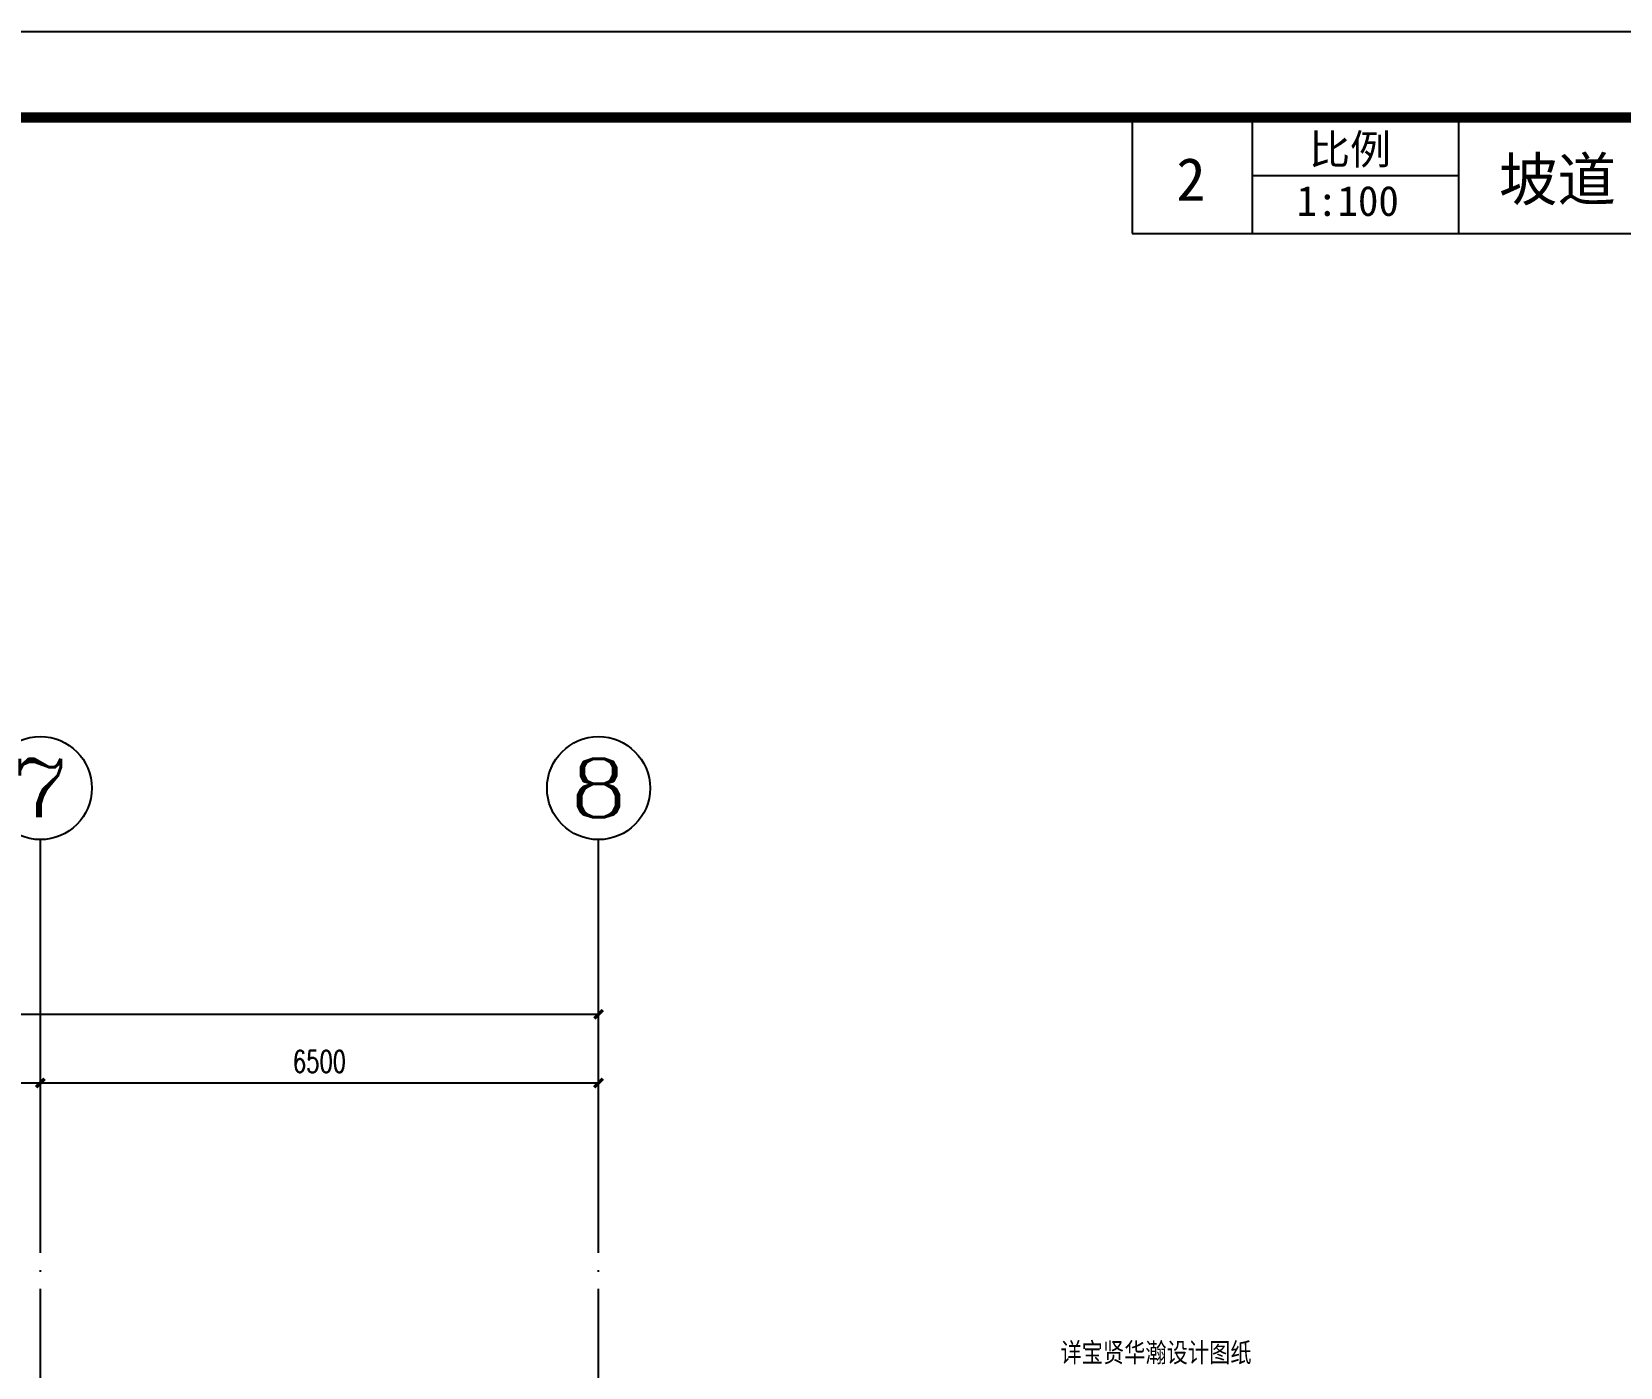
# Model space of a CAD drawing. Header units: millimetres. Extents: x 434053 to 1059003, y -2417481 to 936527.
# Drawn here: x 600433 to 618930, y -2023316 to -2007764 of the extents above; entities that cross this region are included whole.
import ezdxf
from ezdxf.enums import TextEntityAlignment as Align

# ---------------------------------------------------------------- set-up
doc = ezdxf.new("R2010")
doc.units = ezdxf.units.MM
doc.header["$LTSCALE"] = 1000
doc.header["$MEASUREMENT"] = 0
doc.linetypes.add('DOTE', pattern=[2.42, 2, -0.2, 0.02, -0.2])
doc.layers.get('Defpoints').update_dxf_attribs({"color": 6})
for name, color, linetype in [('1', 7, 'Continuous'), ('A-ANNO-TTLB', 7, 'Continuous'), ('A-AXIS', 16, 'DOTE'), ('A_WALL(防火墙)', 151, 'Continuous'), ('AXIS', 3, 'Continuous'), ('AXIS_TEXT', 7, 'Continuous'), ('PUB_TEXT', 7, 'Continuous')]:
    doc.layers.add(name, color=color, linetype=linetype)
doc.styles.add('_TCH_AXIS', font='COMPLEX', dxfattribs={"bigfont": 'GBCBIG'})
doc.styles.add('_TCH_DIM_T3', font='SIMPLEX', dxfattribs={"width": 0.705882, "bigfont": 'GBCBIG'})
doc.styles.add('ACHT', font='simhei.ttf')
doc.styles.add('COMPLEX', font='COMPLEX')
doc.styles.add('宋体', font='', dxfattribs={"width": 0.8})
doc.styles.get('宋体').set_extended_font_data('SimSun')
doc.dimstyles.new('_TCH_ARCH&&100', dxfattribs={"dimtxt": 255, "dimasz": 100, "dimexe": 250, "dimexo": 300, "dimgap": 122.5, "dimtad": 1, "dimdec": 0, "dimzin": 0, "dimdsep": 46, "dimtxsty": '_TCH_DIM_T3', "dimblk": 'ARCHTICK', "dimcen": 0.09, "dimclrt": 7, "dimazin": 2, "dimtfac": 1, "dimtdec": 0, "dimtix": 1, "dimtmove": 2, "dimatfit": 3, "dimfxl": 1, "dimtolj": 1, "dimtzin": 0, "dimarcsym": 0})

# ---------------------------------------------------------------- blocks, each defined once
blk = doc.blocks.new('sgsh')
at = {"layer": 'A-ANNO-TTLB'}
blk.add_lwpolyline([(0, 42050), (0, -10500), (29700, -10500), (29700, 42050)], close=True, dxfattribs=at)
at = {"layer": 'A-ANNO-TTLB', "const_width": 60}
blk.add_lwpolyline([(500, 40800), (500, -10000), (29200, -10000), (29200, 40800)], close=True, dxfattribs=at)
blk = doc.blocks.new('_AXISO')
blk.add_circle((0, 0), 0.5)
at = {"layer": 'AXIS_TEXT', "style": 'COMPLEX', "width": 1.041667}
blk.add_attdef('A', text='', height=0.56, dxfattribs=at).set_placement((-0.25, -0.28), (0.25, -0.28), align=Align.FIT)
blk = doc.blocks.new('_ArchTick')
at = {"color": 0, "linetype": 'ByBlock', "const_width": 0.4}
blk.add_lwpolyline([(-0.5, -0.5), (0.5, 0.5)], dxfattribs=at)
blk = doc.blocks.new('*D2552')
at = {"layer": 'AXIS', "color": 0, "lineweight": -2, "transparency": 16777216}
for p, q in [((12451167, 1082390), (12451167, 1084306)), ((12470867, 1082390), (12470867, 1084306)), ((12451167, 1084056), (12470867, 1084056))]:
    blk.add_line(p, q, dxfattribs=at)
at = {"layer": 'Defpoints', "color": 0, "transparency": 16777216}
for p in [(12470867, 1084056), (12451167, 1082090), (12470867, 1082090)]:
    blk.add_point(p, dxfattribs=at)
at = {"layer": 'AXIS', "color": 0, "lineweight": -2, "transparency": 16777216, "xscale": 100, "yscale": 100, "zscale": 100, "rotation": 180}
blk.add_blockref('_ArchTick', (12451167, 1084056), dxfattribs=at)
at = {"layer": 'AXIS', "color": 0, "lineweight": -2, "transparency": 16777216, "xscale": 100, "yscale": 100, "zscale": 100}
blk.add_blockref('_ArchTick', (12470867, 1084056), dxfattribs=at)
at = {"layer": 'AXIS', "color": 7, "transparency": 16777216, "insert": (12461017, 1084306), "char_height": 255, "attachment_point": 5, "style": '_TCH_DIM_T3'}
blk.add_mtext('\\A1;19700', dxfattribs=at)
blk = doc.blocks.new('*D2554')
at = {"layer": 'AXIS', "color": 0, "lineweight": -2, "transparency": 16777216}
for p, q in [((12457767, 1082390), (12457767, 1083506)), ((12464367, 1082390), (12464367, 1083506)), ((12457767, 1083256), (12464367, 1083256))]:
    blk.add_line(p, q, dxfattribs=at)
at = {"layer": 'Defpoints', "color": 0, "transparency": 16777216}
for p in [(12464367, 1083256), (12457767, 1082090), (12464367, 1082090)]:
    blk.add_point(p, dxfattribs=at)
at = {"layer": 'AXIS', "color": 0, "lineweight": -2, "transparency": 16777216, "xscale": 100, "yscale": 100, "zscale": 100, "rotation": 180}
blk.add_blockref('_ArchTick', (12457767, 1083256), dxfattribs=at)
at = {"layer": 'AXIS', "color": 0, "lineweight": -2, "transparency": 16777216, "xscale": 100, "yscale": 100, "zscale": 100}
blk.add_blockref('_ArchTick', (12464367, 1083256), dxfattribs=at)
at = {"layer": 'AXIS', "color": 7, "transparency": 16777216, "insert": (12461067, 1083506), "char_height": 255, "attachment_point": 5, "style": '_TCH_DIM_T3'}
blk.add_mtext('\\A1;6600', dxfattribs=at)
blk = doc.blocks.new('*D2555')
at = {"layer": 'AXIS', "color": 0, "lineweight": -2, "transparency": 16777216}
for p, q in [((12464367, 1082390), (12464367, 1083506)), ((12470867, 1082390), (12470867, 1083506)), ((12464367, 1083256), (12470867, 1083256))]:
    blk.add_line(p, q, dxfattribs=at)
at = {"layer": 'Defpoints', "color": 0, "transparency": 16777216}
for p in [(12470867, 1083256), (12464367, 1082090), (12470867, 1082090)]:
    blk.add_point(p, dxfattribs=at)
at = {"layer": 'AXIS', "color": 0, "lineweight": -2, "transparency": 16777216, "xscale": 100, "yscale": 100, "zscale": 100, "rotation": 180}
blk.add_blockref('_ArchTick', (12464367, 1083256), dxfattribs=at)
at = {"layer": 'AXIS', "color": 0, "lineweight": -2, "transparency": 16777216, "xscale": 100, "yscale": 100, "zscale": 100}
blk.add_blockref('_ArchTick', (12470867, 1083256), dxfattribs=at)
at = {"layer": 'AXIS', "color": 7, "transparency": 16777216, "insert": (12467617, 1083506), "char_height": 255, "attachment_point": 5, "style": '_TCH_DIM_T3'}
blk.add_mtext('\\A1;6500', dxfattribs=at)
blk = doc.blocks.new('sdfgsdfghfh')
at = {"layer": 'A-AXIS'}
for p, q in [((12464366.8, 1059497.8), (12464366.8, 1082089.8)), ((12470866.8, 1059497.8), (12470866.8, 1082089.8))]:
    blk.add_line(p, q, dxfattribs=at)
at = {"layer": 'AXIS'}
for p, q in [((12464366.8, 1082089.8), (12464366.8, 1086089.8)), ((12470866.8, 1082089.8), (12470866.8, 1086089.8))]:
    blk.add_line(p, q, dxfattribs=at)
ref = blk.add_blockref('_AXISO', (12464366.8, 1086689.8), dxfattribs=dict(at, xscale=1200, yscale=1200, zscale=1200))
ref.add_attrib('A', '7', dxfattribs={"layer": 'AXIS_TEXT', "height": 678.8, "style": '_TCH_AXIS', "width": 1.5}).set_placement((12464027.4, 1086350.3), (12464706.2, 1086350.3), align=Align.FIT)
ref = blk.add_blockref('_AXISO', (12470866.8, 1086689.8), dxfattribs=dict(at, xscale=1200, yscale=1200, zscale=1200))
ref.add_attrib('A', '8', dxfattribs={"layer": 'AXIS_TEXT', "height": 678.8, "style": '_TCH_AXIS', "width": 1.5}).set_placement((12470527.4, 1086350.3), (12471206.2, 1086350.3), align=Align.FIT)
for p1, p2, distance, picture, middle in [((12451166.8, 1082089.8), (12470866.8, 1082089.8), 1966.7, '*D2552', (12461016.8, 1084306.4)), ((12457766.8, 1082089.8), (12464366.8, 1082089.8), 1166.7, '*D2554', (12461066.8, 1083506.4)), ((12464366.8, 1082089.8), (12470866.8, 1082089.8), 1166.7, '*D2555', (12467616.8, 1083506.4))]:
    dim = blk.add_aligned_dim(p1=p1, p2=p2, distance=distance, dimstyle='_TCH_ARCH&&100', dxfattribs=at)
    dim.commit()
    dim.dimension.update_dxf_attribs({"geometry": picture, "text_midpoint": middle})

msp = doc.modelspace()

# ---------------------------------------------------------------- linework, layer by layer
for p, q in [((613247.8, -2008764.3), (613247.8, -2010114.3)), ((614647.8, -2010114.3), (614647.8, -2008764.3))]:
    msp.add_line(p, q)
msp.add_lwpolyline([(613247.8, -2010114.3), (629188.8, -2010114.3)])
at = {"layer": '1'}
for p, q in [((617047.8, -2008764.3), (617047.8, -2010114.3)), ((614647.8, -2009439.3), (617047.8, -2009439.3))]:
    msp.add_line(p, q, dxfattribs=at)

# ---------------------------------------------------------------- block references
at = {"xscale": 2, "yscale": 2, "zscale": 2, "rotation": 90}
msp.add_blockref('sgsh', (615688.8, -2067164.3), dxfattribs=at)
at = {"layer": 'A_WALL(防火墙)'}
msp.add_blockref('sdfgsdfghfh', (-11863834.1, -3103262.1), dxfattribs=at)

# ---------------------------------------------------------------- texts
at = {"layer": '1', "style": 'ACHT'}
for s, height, p in [('比例', 350, (615306.8, -2009308.9)), ('坡道', 500, (617517.6, -2009732.9)), ('2', 500, (613761.9, -2009732.9)), ('1:100', 350, (615161.8, -2009908.9))]:
    msp.add_text(s, height=height, dxfattribs=at).set_placement(p)
at = {"layer": 'PUB_TEXT', "style": '宋体', "width": 0.8}
msp.add_text('详宝贤华瀚设计图纸', height=226.58, dxfattribs=at).set_placement((612411.8, -2023258.6))

doc.saveas('drawing.dxf')
